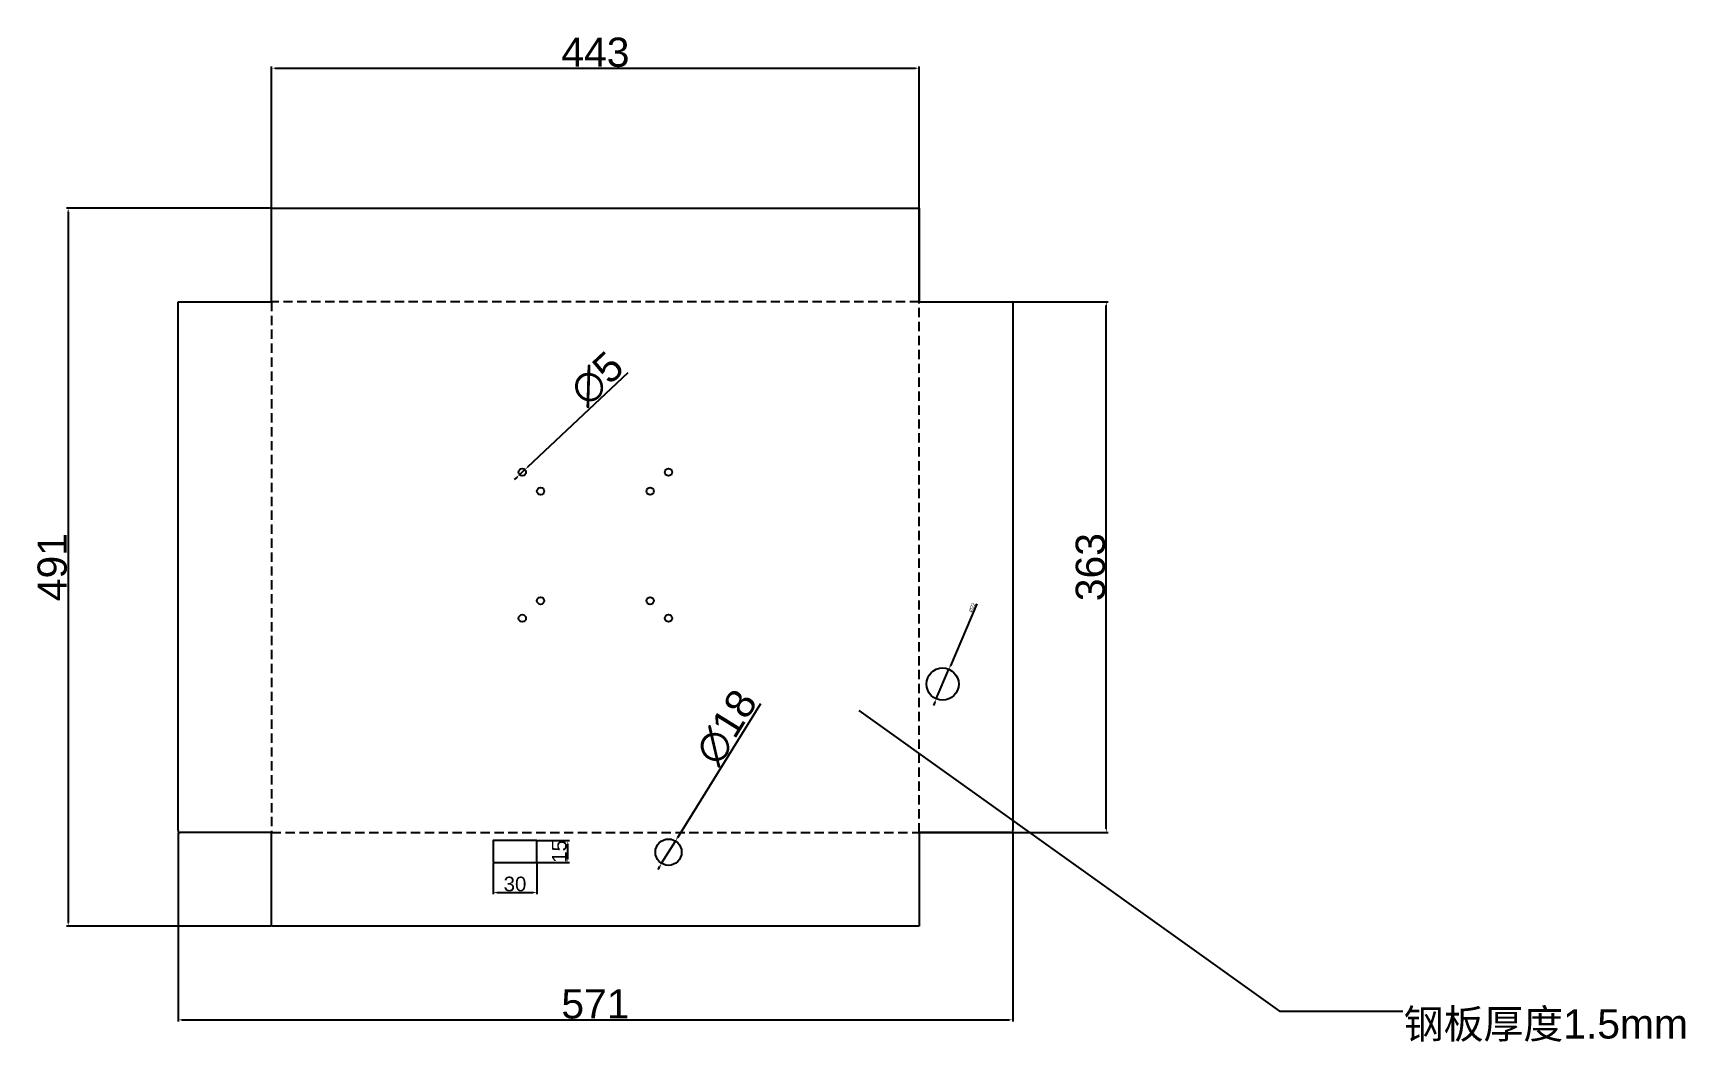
# Model space of a CAD drawing. Header units: millimetres. Extents: x -165 to 970, y -145 to 545.
import ezdxf

# ---------------------------------------------------------------- set-up
doc = ezdxf.new("R2010")
doc.units = ezdxf.units.MM
doc.linetypes.add('DASHED2', pattern=[9.525, 6.35, -3.175])
doc.styles.get("Standard").update_dxf_attribs({"font": 'arial.ttf'})
doc.dimstyles.new('ISO-25', dxfattribs={"dimtxt": 2.5, "dimasz": 2.5, "dimexe": 1.25, "dimexo": 0.625, "dimtad": 1, "dimtxsty": 'Standard', "dimcen": 2.5, "dimadec": 0, "dimazin": 0, "dimtfac": 1, "dimtmove": 0, "dimatfit": 3, "dimfxl": 1, "dimarcsym": 0})

# ---------------------------------------------------------------- blocks, each defined once
blk = doc.blocks.new('*D6')
at = {"color": 0, "lineweight": -2, "transparency": 16777216}
for p, q in [((242.1, 312.9), (173.6, 248.4)), ((166.4, 241.6), (164.5, 239.9)), ((168.2, 243.3), (171.8, 246.7))]:
    blk.add_line(p, q, dxfattribs=at)
at = {"color": 0, "transparency": 16777216}
for points in [[(166.1, 241.9), (166.6, 241.3), (168.2, 243.3)], [(173.4, 248.7), (173.9, 248.1), (171.8, 246.7)]]:
    blk.add_solid(points, dxfattribs=at)
at = {"layer": 'Defpoints', "color": 0, "transparency": 16777216}
for p in [(168.2, 243.3), (171.8, 246.7)]:
    blk.add_point(p, dxfattribs=at)
at = {"color": 0, "transparency": 16777216, "insert": (221.1, 308.8), "char_height": 20, "attachment_point": 5, "rotation": 43.2871}
blk.add_mtext('∅5', dxfattribs=at)
blk = doc.blocks.new('*D8')
at = {"color": 0, "lineweight": -2, "transparency": 16777216}
for p, q in [((333, 86.5), (276.1, -5.2)), ((265.3, -22.6), (274.7, -7.4)), ((263.9, -24.8), (262.6, -26.9))]:
    blk.add_line(p, q, dxfattribs=at)
at = {"color": 0, "transparency": 16777216}
for points in [[(275.7, -5), (276.4, -5.5), (274.7, -7.4)], [(263.6, -24.5), (264.3, -25), (265.3, -22.6)]]:
    blk.add_solid(points, dxfattribs=at)
at = {"layer": 'Defpoints', "color": 0, "transparency": 16777216}
for p in [(274.7, -7.4), (265.3, -22.6)]:
    blk.add_point(p, dxfattribs=at)
at = {"color": 0, "transparency": 16777216, "insert": (309.7, 70.5), "char_height": 20, "attachment_point": 5, "rotation": 58.1526}
blk.add_mtext('∅18', dxfattribs=at)
blk = doc.blocks.new('*D9')
at = {"color": 0, "lineweight": -2, "transparency": 16777216}
for p, q in [((150, -22.6), (150, -43.8)), ((180, -22.6), (180, -43.8)), ((152.5, -42.5), (177.5, -42.5))]:
    blk.add_line(p, q, dxfattribs=at)
at = {"color": 0, "transparency": 16777216}
for points in [[(152.5, -42.1), (152.5, -43), (150, -42.5)], [(177.5, -42.1), (177.5, -43), (180, -42.5)]]:
    blk.add_solid(points, dxfattribs=at)
at = {"layer": 'Defpoints', "color": 0, "transparency": 16777216}
for p in [(150, -22), (180, -22), (180, -42.5)]:
    blk.add_point(p, dxfattribs=at)
at = {"color": 0, "transparency": 16777216, "insert": (165, -36.8), "char_height": 10, "attachment_point": 5}
blk.add_mtext('30', dxfattribs=at)
blk = doc.blocks.new('*D10')
at = {"color": 0, "lineweight": -2, "transparency": 16777216}
for p, q in [((180.6, -7), (202.3, -7)), ((201.1, -19.5), (201.1, -9.5)), ((180.6, -22), (202.3, -22))]:
    blk.add_line(p, q, dxfattribs=at)
at = {"color": 0, "transparency": 16777216}
for points in [[(200.7, -9.5), (201.5, -9.5), (201.1, -7)], [(200.7, -19.5), (201.5, -19.5), (201.1, -22)]]:
    blk.add_solid(points, dxfattribs=at)
at = {"layer": 'Defpoints', "color": 0, "transparency": 16777216}
for p in [(180, -7), (201.1, -7), (180, -22)]:
    blk.add_point(p, dxfattribs=at)
at = {"color": 0, "transparency": 16777216, "insert": (195.3, -14.5), "char_height": 10, "attachment_point": 5, "rotation": 90}
blk.add_mtext('15', dxfattribs=at)
blk = doc.blocks.new('*D12')
at = {"color": 0, "lineweight": -2, "transparency": 16777216}
for p, q in [((-65.5, -2.1), (-65.5, -130.9)), ((505.5, -2.1), (505.5, -130.9)), ((-63, -129.7), (503, -129.7))]:
    blk.add_line(p, q, dxfattribs=at)
at = {"color": 0, "transparency": 16777216}
for points in [[(-63, -129.3), (-63, -130.1), (-65.5, -129.7)], [(503, -129.3), (503, -130.1), (505.5, -129.7)]]:
    blk.add_solid(points, dxfattribs=at)
at = {"layer": 'Defpoints', "color": 0, "transparency": 16777216}
for p in [(-65.5, -1.5), (505.5, -1.5), (505.5, -129.7)]:
    blk.add_point(p, dxfattribs=at)
at = {"color": 0, "transparency": 16777216, "insert": (220, -118.9), "char_height": 20, "attachment_point": 5}
blk.add_mtext('571', dxfattribs=at)
blk = doc.blocks.new('*D13')
at = {"color": 0, "lineweight": -2, "transparency": 16777216}
for p, q in [((-2.1, 425.5), (-141.9, 425.5)), ((-140.7, 423), (-140.7, -63)), ((-2.1, -65.5), (-141.9, -65.5))]:
    blk.add_line(p, q, dxfattribs=at)
at = {"color": 0, "transparency": 16777216}
for points in [[(-141.1, 423), (-140.2, 423), (-140.7, 425.5)], [(-141.1, -63), (-140.2, -63), (-140.7, -65.5)]]:
    blk.add_solid(points, dxfattribs=at)
at = {"layer": 'Defpoints', "color": 0, "transparency": 16777216}
for p in [(-1.5, 425.5), (-140.7, -65.5), (-1.5, -65.5)]:
    blk.add_point(p, dxfattribs=at)
at = {"color": 0, "transparency": 16777216, "insert": (-151.5, 180), "char_height": 20, "attachment_point": 5, "rotation": 90}
blk.add_mtext('491', dxfattribs=at)
blk = doc.blocks.new('*D14')
at = {"color": 0, "lineweight": -2, "transparency": 16777216}
for p, q in [((442.1, 361.5), (570.8, 361.5)), ((569.5, 1), (569.5, 359)), ((442.1, -1.5), (570.8, -1.5))]:
    blk.add_line(p, q, dxfattribs=at)
at = {"color": 0, "transparency": 16777216}
for points in [[(569.1, 359), (569.9, 359), (569.5, 361.5)], [(569.1, 1), (569.9, 1), (569.5, -1.5)]]:
    blk.add_solid(points, dxfattribs=at)
at = {"layer": 'Defpoints', "color": 0, "transparency": 16777216}
for p in [(441.5, 361.5), (569.5, 361.5), (441.5, -1.5)]:
    blk.add_point(p, dxfattribs=at)
at = {"color": 0, "transparency": 16777216, "insert": (558.7, 180), "char_height": 20, "attachment_point": 5, "rotation": 90}
blk.add_mtext('363', dxfattribs=at)
blk = doc.blocks.new('*D15')
at = {"color": 0, "lineweight": -2, "transparency": 16777216}
for p, q in [((-1.5, 362.1), (-1.5, 522.5)), ((441.5, 362.1), (441.5, 522.5)), ((1, 521.3), (439, 521.3))]:
    blk.add_line(p, q, dxfattribs=at)
at = {"color": 0, "transparency": 16777216}
for points in [[(1, 521.7), (1, 520.9), (-1.5, 521.3)], [(439, 521.7), (439, 520.9), (441.5, 521.3)]]:
    blk.add_solid(points, dxfattribs=at)
at = {"layer": 'Defpoints', "color": 0, "transparency": 16777216}
for p in [(441.5, 521.3), (-1.5, 361.5), (441.5, 361.5)]:
    blk.add_point(p, dxfattribs=at)
at = {"color": 0, "transparency": 16777216, "insert": (220, 532.1), "char_height": 20, "attachment_point": 5}
blk.add_mtext('443', dxfattribs=at)
blk = doc.blocks.new('*D16')
at = {"color": 0, "lineweight": -2, "transparency": 16777216}
for p, q in [((481, 155), (462.8, 112.4)), ((453.2, 89.9), (461.8, 110.1)), ((452.2, 87.6), (451.2, 85.3))]:
    blk.add_line(p, q, dxfattribs=at)
at = {"color": 0, "transparency": 16777216}
for points in [[(462.4, 112.6), (463.2, 112.3), (461.8, 110.1)], [(451.8, 87.7), (452.6, 87.4), (453.2, 89.9)]]:
    blk.add_solid(points, dxfattribs=at)
at = {"layer": 'Defpoints', "color": 0, "transparency": 16777216}
for p in [(461.8, 110.1), (453.2, 89.9)]:
    blk.add_point(p, dxfattribs=at)
at = {"color": 0, "transparency": 16777216, "insert": (477.7, 152.4), "char_height": 2.5, "attachment_point": 5, "rotation": 66.9051}
blk.add_mtext('∅22', dxfattribs=at)

msp = doc.modelspace()

# ---------------------------------------------------------------- linework, layer by layer
at = {"color": 3}
for p, q in [((-1.5, 424), (-1.5, 425.5)), ((-1.5, 425.5), (0, 425.5)), ((440, 425.5), (441.5, 425.5)), ((441.5, 425.5), (441.5, 424)), ((-65.5, 360), (-65.5, 361.5)), ((-65.5, 361.5), (-64, 361.5)), ((504, 361.5), (505.5, 361.5)), ((505.5, 361.5), (505.5, 360)), ((-65.5, 0), (-65.5, -1.5)), ((505.5, -1.5), (505.5, 0)), ((-65.5, -1.5), (-64, -1.5)), ((504, -1.5), (505.5, -1.5)), ((441.5, -65.5), (440, -65.5)), ((441.5, -64), (441.5, -65.5))]:
    msp.add_line(p, q, dxfattribs=at)
for p, q in [((-1.5, 361.5), (-1.5, 424)), ((0, 425.5), (440, 425.5)), ((441.5, 424), (441.5, 361.5)), ((-65.5, 0), (-65.5, 360)), ((-64, 361.5), (-1.5, 361.5)), ((441.5, 361.5), (504, 361.5)), ((505.5, 360), (505.5, 0)), ((-1.5, -1.5), (-64, -1.5)), ((-1.5, -64), (-1.5, -1.5)), ((504, -1.5), (441.5, -1.5)), ((441.5, -1.5), (441.5, -64)), ((440, -65.5), (0, -65.5))]:
    msp.add_line(p, q)
at = {"color": 0}
for p, q in [((-1.5, -65.5), (-1.5, -64)), ((0, -65.5), (-1.5, -65.5))]:
    msp.add_line(p, q, dxfattribs=at)
at = {"color": 5, "linetype": 'DASHED2'}
msp.add_lwpolyline([(-1.5, -1.5), (441.5, -1.5), (441.5, 361.5), (-1.5, 361.5)], close=True, dxfattribs=at)
msp.add_lwpolyline([(150, -22), (180, -22), (180, -7), (150, -7)], close=True)
for centre, radius in [((170, 245), 2.5), ((270, 245), 2.5), ((182.5, 232), 2.5), ((257.5, 232), 2.5), ((182.5, 157), 2.5), ((257.5, 157), 2.5), ((170, 145), 2.5), ((270, 145), 2.5), ((270, -15), 9)]:
    msp.add_circle(centre, radius)
at = {"color": 3}
msp.add_circle((457.5, 100), 11, dxfattribs=at)

# ---------------------------------------------------------------- texts
at = {"color": 3, "insert": (772.933, -122.495), "char_height": 20, "width": 292.22492, "attachment_point": 1}
msp.add_mtext('{\\fSimSun|b0|i0|c134|p2;钢板厚度}1.5mm', dxfattribs=at)

# ---------------------------------------------------------------- dimensions: what is measured, and where the dimension line sits
at = {"color": 3}
for base, p1, p2, override, picture, middle in [((441.5, 521.292), (-1.5, 361.5), (441.5, 361.5), {"dimtxt": 20}, '*D15', (220, 532.135)), ((505.5, -129.688), (-65.5, -1.5), (505.5, -1.5), {"dimtxt": 20}, '*D12', (220, -118.851)), ((180, -42.544), (150, -22), (180, -22), {"dimtxt": 10}, '*D9', (165, -36.81))]:
    dim = msp.add_linear_dim(base=base, p1=p1, p2=p2, dimstyle='ISO-25', override=override, dxfattribs=at)
    dim.commit()
    dim.dimension.update_dxf_attribs({"geometry": picture, "text_midpoint": middle})
dim = msp.add_linear_dim(base=(-140.656, -65.5), p1=(-1.5, 425.5), p2=(-1.5, -65.5), angle=90, dimstyle='ISO-25', override={"dimtxt": 20}, dxfattribs=at)
dim.commit()
dim.dimension.update_dxf_attribs({"geometry": '*D13', "text_midpoint": (-140.656, 180), "dimtype": 160})
for base, p1, p2, override, picture, middle in [((569.502, 361.5), (441.5, -1.5), (441.5, 361.5), {"dimtxt": 20}, '*D14', (558.659, 180)), ((201.079, -7), (180, -22), (180, -7), {"dimtxt": 10}, '*D10', (195.348, -14.5))]:
    dim = msp.add_linear_dim(base=base, p1=p1, p2=p2, angle=90, dimstyle='ISO-25', override=override, dxfattribs=at)
    dim.commit()
    dim.dimension.update_dxf_attribs({"geometry": picture, "text_midpoint": middle})
for p1, p2, picture, middle in [((168.18, 243.286), (171.82, 246.714), '*D6', (228.904, 300.483)), ((265.251, -22.645), (274.749, -7.355), '*D8', (319.398, 64.524))]:
    dim = msp.add_diameter_dim_2p(p1=p1, p2=p2, dimstyle='ISO-25', override={"dimtxt": 20}, dxfattribs=at)
    dim.commit()
    dim.dimension.update_dxf_attribs({"geometry": picture, "text_midpoint": middle, "dimtype": 163})
dim = msp.add_diameter_dim_2p(p1=(453.185, 89.882), p2=(461.815, 110.118), dimstyle='ISO-25', dxfattribs=at)
dim.commit()
dim.dimension.update_dxf_attribs({"geometry": '*D16', "text_midpoint": (479.497, 151.584), "dimtype": 163})

# ---------------------------------------------------------------- leaders
at = {"color": 3, "annotation_type": 0, "has_hookline": 1, "hookline_direction": 0, "text_width": 197.108}
msp.add_leader([(400.31, 81.912), (687.883, -123.745), (772.308, -123.745)], dimstyle='ISO-25', override={"dimgap": 0.625, "dimtad": 0}, dxfattribs=at)

doc.saveas('drawing.dxf')
